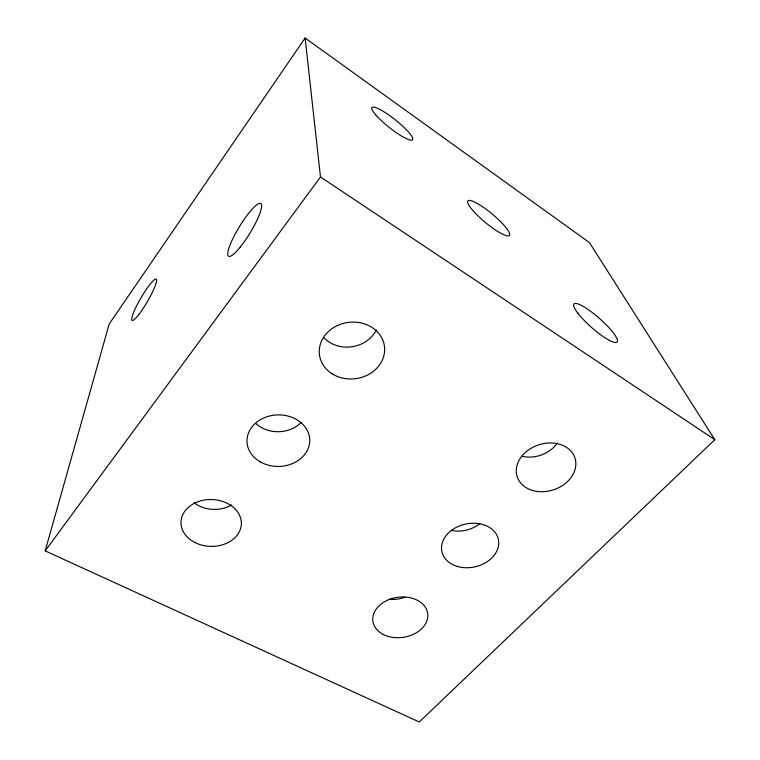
<?xml version="1.0" encoding="UTF-8"?>
<svg xmlns="http://www.w3.org/2000/svg" width="760" height="760" viewBox="0 0 760 760"><rect width="100%" height="100%" fill="white"/><g stroke="black" fill="none" stroke-linecap="round" stroke-linejoin="round"><path stroke-width="1.14" d="M45.182 550.876L109.193 324.026L305.121 38L589.466 242.63L714.818 439.698L419.254 722L45.182 550.876L320.483 176.975L305.121 38M320.483 176.975L714.818 439.698M404.823 597.265A26.467 19.836 -8.2 0 1 389.253 599.308M479.769 523.63A27.578 21.413 -12.5 0 1 451.24 530.337M557.308 443.108A28.937 23.075 -18.4 0 1 521.892 456.228M376.305 329.954A31.112 27.407 -7.4 0 1 324.045 337.896M301.102 422.531A29.858 25.013 -1 0 1 255.797 423.472M231.543 504.944A28.785 22.848 2.1 0 1 194.037 502.711M376.19 115.425A25.906 4.873 38.4 0 0 411.378 140.163A25.906 4.873 38.4 0 0 389.31 115.32A25.906 4.873 38.4 0 0 376.19 115.425M473.623 211.365A27.046 5.434 39.7 0 0 509 235.771A27.046 5.434 39.7 0 0 483.388 207.309A27.046 5.434 39.7 0 0 473.623 211.365M577.923 313.272A28.785 5.994 41.4 0 0 615.733 342.541A28.785 5.994 41.4 0 0 593.123 313.187A28.785 5.994 41.4 0 0 577.923 313.272M138.805 314.535A23.902 3.705 -59.7 0 0 156.617 279.822A23.902 3.705 -59.7 0 0 137.075 304.988A23.902 3.705 -59.7 0 0 138.805 314.535M240.075 247.294A30.904 6.184 -58.6 0 0 261.136 203.803A30.904 6.184 -58.6 0 0 232.892 238.554A30.904 6.184 -58.6 0 0 240.075 247.294M532.285 490.39A30.371 23.683 -17.9 0 0 575.833 462.773A30.371 23.683 -17.9 0 0 530.053 448.903A30.371 23.683 -17.9 0 0 532.285 490.39M457.9 566.589A28.889 21.898 -12.3 0 0 498.636 541.111A28.889 21.898 -12.3 0 0 453.834 528.779A28.889 21.898 -12.3 0 0 457.9 566.589M383.249 634.429A27.664 20.216 -8.2 0 0 427.548 618.44A27.664 20.216 -8.2 0 0 390.089 599.156A27.664 20.216 -8.2 0 0 383.249 634.429M194.74 542.44A30.2 23.436 1.6 0 0 241.328 524.505A30.2 23.436 1.6 0 0 197.457 501.923A30.2 23.436 1.6 0 0 194.74 542.44M260.404 461.947A31.388 25.773 -1.4 0 0 309.633 442.624A31.388 25.773 -1.4 0 0 265.041 417.44A31.388 25.773 -1.4 0 0 260.404 461.947M332.262 373.882A32.784 28.377 -7.4 0 0 384.417 352.963A32.784 28.377 -7.4 0 0 339.178 324.776A32.784 28.377 -7.4 0 0 332.262 373.882"/></g></svg>
